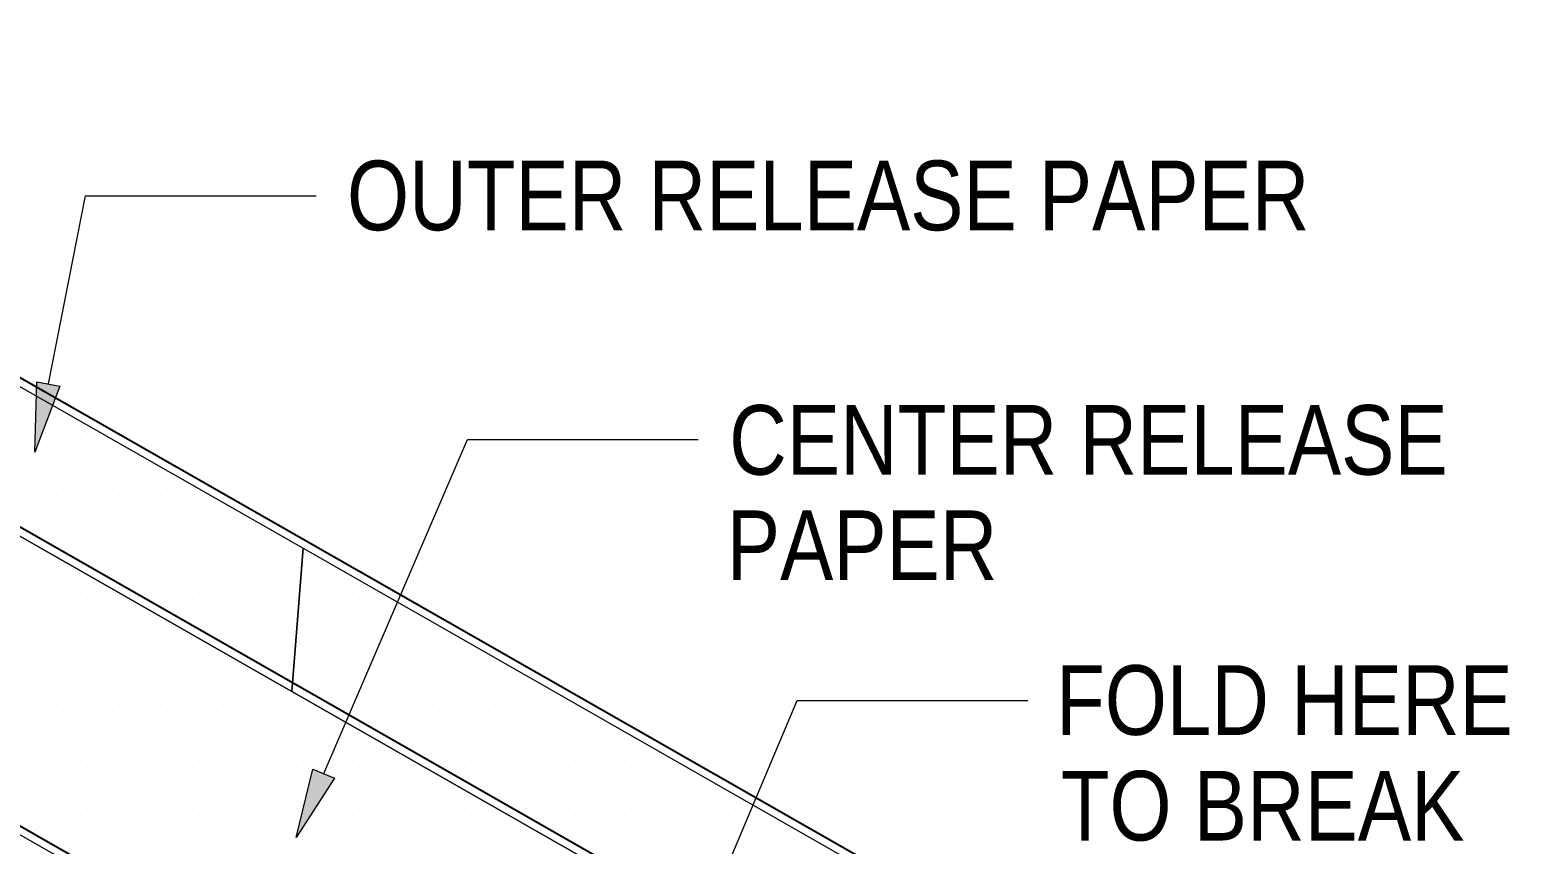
# Model space of a CAD drawing. Header units: inches. Extents: x -17.6 to 82.3, y -15.1 to 23.2.
# Drawn here: x 5.261 to 6.6, y 14.994 to 15.725 of the extents above; entities that cross this region are included whole.
import ezdxf

# ---------------------------------------------------------------- set-up
doc = ezdxf.new("R2010")
doc.units = ezdxf.units.IN
doc.header["$MEASUREMENT"] = 0
for name, color, linetype, lineweight in [('.ATI-HATCH', 7, 'Continuous', 0), ('.ATI-TEXT', 7, 'Continuous', 0), ('G-ANNO-TTLB', 7, 'Continuous', 0), ('TYVEK', 7, 'Continuous', 0)]:
    doc.layers.add(name, color=color, linetype=linetype, lineweight=lineweight)

# ---------------------------------------------------------------- blocks, each defined once
blk = doc.blocks.new('Block_363')
at = {"layer": '.ATI-HATCH'}
for points, knots in [([(4.6064, 15.7735), (4.6064, 15.7735), (4.4897, 15.706), (4.4897, 15.706), (4.4897, 15.706), (5.4958, 15.1314), (5.4958, 15.1314), (5.4958, 15.1314), (5.5058, 15.2599), (5.5058, 15.2599), (5.5058, 15.2599), (4.6064, 15.7735), (4.6064, 15.7735)], [0, 0, 0, 0, 1, 1, 1, 2, 2, 2, 3, 3, 3, 4, 4, 4, 4]), ([(5.4958, 15.1314), (5.4958, 15.1314), (4.4897, 15.706), (4.4897, 15.706), (4.4897, 15.706), (4.3731, 15.6385), (4.3731, 15.6385), (4.3731, 15.6385), (4.2564, 15.571), (4.2564, 15.571), (4.2564, 15.571), (6.1236, 14.5047), (6.1236, 14.5047), (6.1236, 14.5047), (6.3569, 14.6397), (6.3569, 14.6397), (6.3569, 14.6397), (6.0963, 14.7886), (6.0963, 14.7886), (6.0963, 14.7886), (5.4958, 15.1314), (5.4958, 15.1314)], [0, 0, 0, 0, 1, 1, 1, 2, 2, 2, 3, 3, 3, 4, 4, 4, 5, 5, 5, 6, 6, 6, 7, 7, 7, 7]), ([(6.1062, 14.9171), (6.1062, 14.9171), (5.5058, 15.2599), (5.5058, 15.2599), (5.5058, 15.2599), (5.4958, 15.1314), (5.4958, 15.1314), (5.4958, 15.1314), (6.0963, 14.7886), (6.0963, 14.7886), (6.0963, 14.7886), (6.1062, 14.9171), (6.1062, 14.9171)], [0, 0, 0, 0, 1, 1, 1, 2, 2, 2, 3, 3, 3, 4, 4, 4, 4])]:
    blk.add_open_spline(points, degree=3, knots=knots, dxfattribs=at)
at = {"layer": '.ATI-HATCH', "color": 5, "lineweight": 0, "true_color": 0x0000ff}
for points in [[(5.2657, 15.3824), (5.2657, 15.3824), (5.2657, 15.3824), (5.2657, 15.3824)], [(5.2844, 15.3824), (5.2844, 15.3824), (5.2844, 15.3824), (5.2844, 15.3824)], [(5.275, 15.3636), (5.275, 15.3636), (5.275, 15.3636), (5.275, 15.3636)], [(5.2938, 15.3636), (5.2938, 15.3636), (5.2938, 15.3636), (5.2938, 15.3636)], [(5.3126, 15.3636), (5.3126, 15.3636), (5.3126, 15.3636), (5.3126, 15.3636)], [(5.2657, 15.3448), (5.2657, 15.3448), (5.2657, 15.3448), (5.2657, 15.3448)], [(5.2844, 15.3448), (5.2844, 15.3448), (5.2844, 15.3448), (5.2844, 15.3448)], [(5.3032, 15.3448), (5.3032, 15.3448), (5.3032, 15.3448), (5.3032, 15.3448)], [(5.3219, 15.3448), (5.3219, 15.3448), (5.3219, 15.3448), (5.3219, 15.3448)], [(5.3407, 15.3448), (5.3407, 15.3448), (5.3407, 15.3448), (5.3407, 15.3448)], [(5.275, 15.3261), (5.275, 15.3261), (5.275, 15.3261), (5.275, 15.3261)], [(5.2938, 15.3261), (5.2938, 15.3261), (5.2938, 15.3261), (5.2938, 15.3261)], [(5.3126, 15.3261), (5.3126, 15.3261), (5.3126, 15.3261), (5.3126, 15.3261)], [(5.3313, 15.3261), (5.3313, 15.3261), (5.3313, 15.3261), (5.3313, 15.3261)], [(5.3501, 15.3261), (5.3501, 15.3261), (5.3501, 15.3261), (5.3501, 15.3261)], [(5.3688, 15.3261), (5.3688, 15.3261), (5.3688, 15.3261), (5.3688, 15.3261)], [(5.3876, 15.3261), (5.3876, 15.3261), (5.3876, 15.3261), (5.3876, 15.3261)], [(5.2657, 15.3073), (5.2657, 15.3073), (5.2657, 15.3073), (5.2657, 15.3073)], [(5.2844, 15.3073), (5.2844, 15.3073), (5.2844, 15.3073), (5.2844, 15.3073)], [(5.3032, 15.3073), (5.3032, 15.3073), (5.3032, 15.3073), (5.3032, 15.3073)], [(5.3219, 15.3073), (5.3219, 15.3073), (5.3219, 15.3073), (5.3219, 15.3073)], [(5.3407, 15.3073), (5.3407, 15.3073), (5.3407, 15.3073), (5.3407, 15.3073)], [(5.3594, 15.3073), (5.3594, 15.3073), (5.3594, 15.3073), (5.3594, 15.3073)], [(5.3782, 15.3073), (5.3782, 15.3073), (5.3782, 15.3073), (5.3782, 15.3073)], [(5.397, 15.3073), (5.397, 15.3073), (5.397, 15.3073), (5.397, 15.3073)], [(5.4157, 15.3073), (5.4157, 15.3073), (5.4157, 15.3073), (5.4157, 15.3073)], [(5.275, 15.2886), (5.275, 15.2886), (5.275, 15.2886), (5.275, 15.2886)], [(5.2938, 15.2886), (5.2938, 15.2886), (5.2938, 15.2886), (5.2938, 15.2886)], [(5.3126, 15.2886), (5.3126, 15.2886), (5.3126, 15.2886), (5.3126, 15.2886)], [(5.3313, 15.2886), (5.3313, 15.2886), (5.3313, 15.2886), (5.3313, 15.2886)], [(5.3501, 15.2886), (5.3501, 15.2886), (5.3501, 15.2886), (5.3501, 15.2886)], [(5.3688, 15.2886), (5.3688, 15.2886), (5.3688, 15.2886), (5.3688, 15.2886)], [(5.3876, 15.2886), (5.3876, 15.2886), (5.3876, 15.2886), (5.3876, 15.2886)], [(5.4063, 15.2886), (5.4063, 15.2886), (5.4063, 15.2886), (5.4063, 15.2886)], [(5.4251, 15.2886), (5.4251, 15.2886), (5.4251, 15.2886), (5.4251, 15.2886)], [(5.4438, 15.2886), (5.4438, 15.2886), (5.4438, 15.2886), (5.4438, 15.2886)], [(5.2657, 15.2698), (5.2657, 15.2698), (5.2657, 15.2698), (5.2657, 15.2698)], [(5.2844, 15.2698), (5.2844, 15.2698), (5.2844, 15.2698), (5.2844, 15.2698)], [(5.3032, 15.2698), (5.3032, 15.2698), (5.3032, 15.2698), (5.3032, 15.2698)], [(5.3219, 15.2698), (5.3219, 15.2698), (5.3219, 15.2698), (5.3219, 15.2698)], [(5.3407, 15.2698), (5.3407, 15.2698), (5.3407, 15.2698), (5.3407, 15.2698)], [(5.3594, 15.2698), (5.3594, 15.2698), (5.3594, 15.2698), (5.3594, 15.2698)], [(5.3782, 15.2698), (5.3782, 15.2698), (5.3782, 15.2698), (5.3782, 15.2698)], [(5.397, 15.2698), (5.397, 15.2698), (5.397, 15.2698), (5.397, 15.2698)], [(5.4157, 15.2698), (5.4157, 15.2698), (5.4157, 15.2698), (5.4157, 15.2698)], [(5.4345, 15.2698), (5.4345, 15.2698), (5.4345, 15.2698), (5.4345, 15.2698)], [(5.4532, 15.2698), (5.4532, 15.2698), (5.4532, 15.2698), (5.4532, 15.2698)], [(5.472, 15.2698), (5.472, 15.2698), (5.472, 15.2698), (5.472, 15.2698)], [(5.275, 15.2511), (5.275, 15.2511), (5.275, 15.2511), (5.275, 15.2511)], [(5.2938, 15.2511), (5.2938, 15.2511), (5.2938, 15.2511), (5.2938, 15.2511)], [(5.3126, 15.2511), (5.3126, 15.2511), (5.3126, 15.2511), (5.3126, 15.2511)], [(5.3313, 15.2511), (5.3313, 15.2511), (5.3313, 15.2511), (5.3313, 15.2511)], [(5.3501, 15.2511), (5.3501, 15.2511), (5.3501, 15.2511), (5.3501, 15.2511)], [(5.3688, 15.2511), (5.3688, 15.2511), (5.3688, 15.2511), (5.3688, 15.2511)], [(5.3876, 15.2511), (5.3876, 15.2511), (5.3876, 15.2511), (5.3876, 15.2511)], [(5.4063, 15.2511), (5.4063, 15.2511), (5.4063, 15.2511), (5.4063, 15.2511)], [(5.4251, 15.2511), (5.4251, 15.2511), (5.4251, 15.2511), (5.4251, 15.2511)], [(5.4438, 15.2511), (5.4438, 15.2511), (5.4438, 15.2511), (5.4438, 15.2511)], [(5.4626, 15.2511), (5.4626, 15.2511), (5.4626, 15.2511), (5.4626, 15.2511)], [(5.4814, 15.2511), (5.4814, 15.2511), (5.4814, 15.2511), (5.4814, 15.2511)], [(5.5001, 15.2511), (5.5001, 15.2511), (5.5001, 15.2511), (5.5001, 15.2511)], [(5.5189, 15.2511), (5.5189, 15.2511), (5.5189, 15.2511), (5.5189, 15.2511)], [(5.2657, 15.2323), (5.2657, 15.2323), (5.2657, 15.2323), (5.2657, 15.2323)], [(5.2844, 15.2323), (5.2844, 15.2323), (5.2844, 15.2323), (5.2844, 15.2323)], [(5.3032, 15.2323), (5.3032, 15.2323), (5.3032, 15.2323), (5.3032, 15.2323)], [(5.3219, 15.2323), (5.3219, 15.2323), (5.3219, 15.2323), (5.3219, 15.2323)], [(5.3407, 15.2323), (5.3407, 15.2323), (5.3407, 15.2323), (5.3407, 15.2323)], [(5.3594, 15.2323), (5.3594, 15.2323), (5.3594, 15.2323), (5.3594, 15.2323)], [(5.3782, 15.2323), (5.3782, 15.2323), (5.3782, 15.2323), (5.3782, 15.2323)], [(5.397, 15.2323), (5.397, 15.2323), (5.397, 15.2323), (5.397, 15.2323)], [(5.4157, 15.2323), (5.4157, 15.2323), (5.4157, 15.2323), (5.4157, 15.2323)], [(5.4345, 15.2323), (5.4345, 15.2323), (5.4345, 15.2323), (5.4345, 15.2323)], [(5.4532, 15.2323), (5.4532, 15.2323), (5.4532, 15.2323), (5.4532, 15.2323)], [(5.472, 15.2323), (5.472, 15.2323), (5.472, 15.2323), (5.472, 15.2323)], [(5.4907, 15.2323), (5.4907, 15.2323), (5.4907, 15.2323), (5.4907, 15.2323)], [(5.5095, 15.2323), (5.5095, 15.2323), (5.5095, 15.2323), (5.5095, 15.2323)], [(5.5282, 15.2323), (5.5282, 15.2323), (5.5282, 15.2323), (5.5282, 15.2323)], [(5.547, 15.2323), (5.547, 15.2323), (5.547, 15.2323), (5.547, 15.2323)], [(5.275, 15.2136), (5.275, 15.2136), (5.275, 15.2136), (5.275, 15.2136)], [(5.2938, 15.2136), (5.2938, 15.2136), (5.2938, 15.2136), (5.2938, 15.2136)], [(5.3126, 15.2136), (5.3126, 15.2136), (5.3126, 15.2136), (5.3126, 15.2136)], [(5.3313, 15.2136), (5.3313, 15.2136), (5.3313, 15.2136), (5.3313, 15.2136)], [(5.3501, 15.2136), (5.3501, 15.2136), (5.3501, 15.2136), (5.3501, 15.2136)], [(5.3688, 15.2136), (5.3688, 15.2136), (5.3688, 15.2136), (5.3688, 15.2136)], [(5.3876, 15.2136), (5.3876, 15.2136), (5.3876, 15.2136), (5.3876, 15.2136)], [(5.4063, 15.2136), (5.4063, 15.2136), (5.4063, 15.2136), (5.4063, 15.2136)], [(5.4251, 15.2136), (5.4251, 15.2136), (5.4251, 15.2136), (5.4251, 15.2136)], [(5.4438, 15.2136), (5.4438, 15.2136), (5.4438, 15.2136), (5.4438, 15.2136)], [(5.4626, 15.2136), (5.4626, 15.2136), (5.4626, 15.2136), (5.4626, 15.2136)], [(5.4814, 15.2136), (5.4814, 15.2136), (5.4814, 15.2136), (5.4814, 15.2136)], [(5.5001, 15.2136), (5.5001, 15.2136), (5.5001, 15.2136), (5.5001, 15.2136)], [(5.5189, 15.2136), (5.5189, 15.2136), (5.5189, 15.2136), (5.5189, 15.2136)], [(5.5376, 15.2136), (5.5376, 15.2136), (5.5376, 15.2136), (5.5376, 15.2136)], [(5.5564, 15.2136), (5.5564, 15.2136), (5.5564, 15.2136), (5.5564, 15.2136)], [(5.5751, 15.2136), (5.5751, 15.2136), (5.5751, 15.2136), (5.5751, 15.2136)], [(5.2657, 15.1948), (5.2657, 15.1948), (5.2657, 15.1948), (5.2657, 15.1948)], [(5.2844, 15.1948), (5.2844, 15.1948), (5.2844, 15.1948), (5.2844, 15.1948)], [(5.3032, 15.1948), (5.3032, 15.1948), (5.3032, 15.1948), (5.3032, 15.1948)], [(5.3219, 15.1948), (5.3219, 15.1948), (5.3219, 15.1948), (5.3219, 15.1948)], [(5.3407, 15.1948), (5.3407, 15.1948), (5.3407, 15.1948), (5.3407, 15.1948)], [(5.3594, 15.1948), (5.3594, 15.1948), (5.3594, 15.1948), (5.3594, 15.1948)], [(5.3782, 15.1948), (5.3782, 15.1948), (5.3782, 15.1948), (5.3782, 15.1948)], [(5.397, 15.1948), (5.397, 15.1948), (5.397, 15.1948), (5.397, 15.1948)], [(5.4157, 15.1948), (5.4157, 15.1948), (5.4157, 15.1948), (5.4157, 15.1948)], [(5.4345, 15.1948), (5.4345, 15.1948), (5.4345, 15.1948), (5.4345, 15.1948)], [(5.4532, 15.1948), (5.4532, 15.1948), (5.4532, 15.1948), (5.4532, 15.1948)], [(5.472, 15.1948), (5.472, 15.1948), (5.472, 15.1948), (5.472, 15.1948)], [(5.4907, 15.1948), (5.4907, 15.1948), (5.4907, 15.1948), (5.4907, 15.1948)], [(5.5095, 15.1948), (5.5095, 15.1948), (5.5095, 15.1948), (5.5095, 15.1948)], [(5.5282, 15.1948), (5.5282, 15.1948), (5.5282, 15.1948), (5.5282, 15.1948)], [(5.547, 15.1948), (5.547, 15.1948), (5.547, 15.1948), (5.547, 15.1948)], [(5.5658, 15.1948), (5.5658, 15.1948), (5.5658, 15.1948), (5.5658, 15.1948)], [(5.5845, 15.1948), (5.5845, 15.1948), (5.5845, 15.1948), (5.5845, 15.1948)], [(5.6033, 15.1948), (5.6033, 15.1948), (5.6033, 15.1948), (5.6033, 15.1948)], [(5.275, 15.176), (5.275, 15.176), (5.275, 15.176), (5.275, 15.176)], [(5.2938, 15.176), (5.2938, 15.176), (5.2938, 15.176), (5.2938, 15.176)], [(5.3126, 15.176), (5.3126, 15.176), (5.3126, 15.176), (5.3126, 15.176)], [(5.3313, 15.176), (5.3313, 15.176), (5.3313, 15.176), (5.3313, 15.176)], [(5.3501, 15.176), (5.3501, 15.176), (5.3501, 15.176), (5.3501, 15.176)], [(5.3688, 15.176), (5.3688, 15.176), (5.3688, 15.176), (5.3688, 15.176)], [(5.3876, 15.176), (5.3876, 15.176), (5.3876, 15.176), (5.3876, 15.176)], [(5.4063, 15.176), (5.4063, 15.176), (5.4063, 15.176), (5.4063, 15.176)], [(5.4251, 15.176), (5.4251, 15.176), (5.4251, 15.176), (5.4251, 15.176)], [(5.4438, 15.176), (5.4438, 15.176), (5.4438, 15.176), (5.4438, 15.176)], [(5.4626, 15.176), (5.4626, 15.176), (5.4626, 15.176), (5.4626, 15.176)], [(5.4814, 15.176), (5.4814, 15.176), (5.4814, 15.176), (5.4814, 15.176)], [(5.5001, 15.176), (5.5001, 15.176), (5.5001, 15.176), (5.5001, 15.176)], [(5.5189, 15.176), (5.5189, 15.176), (5.5189, 15.176), (5.5189, 15.176)], [(5.5376, 15.176), (5.5376, 15.176), (5.5376, 15.176), (5.5376, 15.176)], [(5.5564, 15.176), (5.5564, 15.176), (5.5564, 15.176), (5.5564, 15.176)], [(5.5751, 15.176), (5.5751, 15.176), (5.5751, 15.176), (5.5751, 15.176)], [(5.5939, 15.176), (5.5939, 15.176), (5.5939, 15.176), (5.5939, 15.176)], [(5.6126, 15.176), (5.6126, 15.176), (5.6126, 15.176), (5.6126, 15.176)], [(5.6314, 15.176), (5.6314, 15.176), (5.6314, 15.176), (5.6314, 15.176)], [(5.6502, 15.176), (5.6502, 15.176), (5.6502, 15.176), (5.6502, 15.176)], [(5.2657, 15.1573), (5.2657, 15.1573), (5.2657, 15.1573), (5.2657, 15.1573)], [(5.2844, 15.1573), (5.2844, 15.1573), (5.2844, 15.1573), (5.2844, 15.1573)], [(5.3032, 15.1573), (5.3032, 15.1573), (5.3032, 15.1573), (5.3032, 15.1573)], [(5.3219, 15.1573), (5.3219, 15.1573), (5.3219, 15.1573), (5.3219, 15.1573)], [(5.3407, 15.1573), (5.3407, 15.1573), (5.3407, 15.1573), (5.3407, 15.1573)], [(5.3594, 15.1573), (5.3594, 15.1573), (5.3594, 15.1573), (5.3594, 15.1573)], [(5.3782, 15.1573), (5.3782, 15.1573), (5.3782, 15.1573), (5.3782, 15.1573)], [(5.397, 15.1573), (5.397, 15.1573), (5.397, 15.1573), (5.397, 15.1573)], [(5.4157, 15.1573), (5.4157, 15.1573), (5.4157, 15.1573), (5.4157, 15.1573)], [(5.4345, 15.1573), (5.4345, 15.1573), (5.4345, 15.1573), (5.4345, 15.1573)], [(5.4532, 15.1573), (5.4532, 15.1573), (5.4532, 15.1573), (5.4532, 15.1573)], [(5.472, 15.1573), (5.472, 15.1573), (5.472, 15.1573), (5.472, 15.1573)], [(5.4907, 15.1573), (5.4907, 15.1573), (5.4907, 15.1573), (5.4907, 15.1573)], [(5.5095, 15.1573), (5.5095, 15.1573), (5.5095, 15.1573), (5.5095, 15.1573)], [(5.5282, 15.1573), (5.5282, 15.1573), (5.5282, 15.1573), (5.5282, 15.1573)], [(5.547, 15.1573), (5.547, 15.1573), (5.547, 15.1573), (5.547, 15.1573)], [(5.5658, 15.1573), (5.5658, 15.1573), (5.5658, 15.1573), (5.5658, 15.1573)], [(5.5845, 15.1573), (5.5845, 15.1573), (5.5845, 15.1573), (5.5845, 15.1573)], [(5.6033, 15.1573), (5.6033, 15.1573), (5.6033, 15.1573), (5.6033, 15.1573)], [(5.622, 15.1573), (5.622, 15.1573), (5.622, 15.1573), (5.622, 15.1573)], [(5.6408, 15.1573), (5.6408, 15.1573), (5.6408, 15.1573), (5.6408, 15.1573)], [(5.6595, 15.1573), (5.6595, 15.1573), (5.6595, 15.1573), (5.6595, 15.1573)], [(5.6783, 15.1573), (5.6783, 15.1573), (5.6783, 15.1573), (5.6783, 15.1573)], [(5.275, 15.1385), (5.275, 15.1385), (5.275, 15.1385), (5.275, 15.1385)], [(5.2938, 15.1385), (5.2938, 15.1385), (5.2938, 15.1385), (5.2938, 15.1385)], [(5.3126, 15.1385), (5.3126, 15.1385), (5.3126, 15.1385), (5.3126, 15.1385)], [(5.3313, 15.1385), (5.3313, 15.1385), (5.3313, 15.1385), (5.3313, 15.1385)], [(5.3501, 15.1385), (5.3501, 15.1385), (5.3501, 15.1385), (5.3501, 15.1385)], [(5.3688, 15.1385), (5.3688, 15.1385), (5.3688, 15.1385), (5.3688, 15.1385)], [(5.3876, 15.1385), (5.3876, 15.1385), (5.3876, 15.1385), (5.3876, 15.1385)], [(5.4063, 15.1385), (5.4063, 15.1385), (5.4063, 15.1385), (5.4063, 15.1385)], [(5.4251, 15.1385), (5.4251, 15.1385), (5.4251, 15.1385), (5.4251, 15.1385)], [(5.4438, 15.1385), (5.4438, 15.1385), (5.4438, 15.1385), (5.4438, 15.1385)], [(5.4626, 15.1385), (5.4626, 15.1385), (5.4626, 15.1385), (5.4626, 15.1385)], [(5.4814, 15.1385), (5.4814, 15.1385), (5.4814, 15.1385), (5.4814, 15.1385)], [(5.5001, 15.1385), (5.5001, 15.1385), (5.5001, 15.1385), (5.5001, 15.1385)], [(5.5189, 15.1385), (5.5189, 15.1385), (5.5189, 15.1385), (5.5189, 15.1385)], [(5.5376, 15.1385), (5.5376, 15.1385), (5.5376, 15.1385), (5.5376, 15.1385)], [(5.5564, 15.1385), (5.5564, 15.1385), (5.5564, 15.1385), (5.5564, 15.1385)], [(5.5751, 15.1385), (5.5751, 15.1385), (5.5751, 15.1385), (5.5751, 15.1385)], [(5.5939, 15.1385), (5.5939, 15.1385), (5.5939, 15.1385), (5.5939, 15.1385)], [(5.6126, 15.1385), (5.6126, 15.1385), (5.6126, 15.1385), (5.6126, 15.1385)], [(5.6314, 15.1385), (5.6314, 15.1385), (5.6314, 15.1385), (5.6314, 15.1385)], [(5.6502, 15.1385), (5.6502, 15.1385), (5.6502, 15.1385), (5.6502, 15.1385)], [(5.6689, 15.1385), (5.6689, 15.1385), (5.6689, 15.1385), (5.6689, 15.1385)], [(5.6877, 15.1385), (5.6877, 15.1385), (5.6877, 15.1385), (5.6877, 15.1385)], [(5.7064, 15.1385), (5.7064, 15.1385), (5.7064, 15.1385), (5.7064, 15.1385)], [(5.2657, 15.1198), (5.2657, 15.1198), (5.2657, 15.1198), (5.2657, 15.1198)], [(5.2844, 15.1198), (5.2844, 15.1198), (5.2844, 15.1198), (5.2844, 15.1198)], [(5.3032, 15.1198), (5.3032, 15.1198), (5.3032, 15.1198), (5.3032, 15.1198)], [(5.3219, 15.1198), (5.3219, 15.1198), (5.3219, 15.1198), (5.3219, 15.1198)], [(5.3407, 15.1198), (5.3407, 15.1198), (5.3407, 15.1198), (5.3407, 15.1198)], [(5.3594, 15.1198), (5.3594, 15.1198), (5.3594, 15.1198), (5.3594, 15.1198)], [(5.3782, 15.1198), (5.3782, 15.1198), (5.3782, 15.1198), (5.3782, 15.1198)], [(5.397, 15.1198), (5.397, 15.1198), (5.397, 15.1198), (5.397, 15.1198)], [(5.4157, 15.1198), (5.4157, 15.1198), (5.4157, 15.1198), (5.4157, 15.1198)], [(5.4345, 15.1198), (5.4345, 15.1198), (5.4345, 15.1198), (5.4345, 15.1198)], [(5.4532, 15.1198), (5.4532, 15.1198), (5.4532, 15.1198), (5.4532, 15.1198)], [(5.472, 15.1198), (5.472, 15.1198), (5.472, 15.1198), (5.472, 15.1198)], [(5.4907, 15.1198), (5.4907, 15.1198), (5.4907, 15.1198), (5.4907, 15.1198)], [(5.5095, 15.1198), (5.5095, 15.1198), (5.5095, 15.1198), (5.5095, 15.1198)], [(5.5282, 15.1198), (5.5282, 15.1198), (5.5282, 15.1198), (5.5282, 15.1198)], [(5.547, 15.1198), (5.547, 15.1198), (5.547, 15.1198), (5.547, 15.1198)], [(5.5658, 15.1198), (5.5658, 15.1198), (5.5658, 15.1198), (5.5658, 15.1198)], [(5.5845, 15.1198), (5.5845, 15.1198), (5.5845, 15.1198), (5.5845, 15.1198)], [(5.6033, 15.1198), (5.6033, 15.1198), (5.6033, 15.1198), (5.6033, 15.1198)], [(5.622, 15.1198), (5.622, 15.1198), (5.622, 15.1198), (5.622, 15.1198)], [(5.6408, 15.1198), (5.6408, 15.1198), (5.6408, 15.1198), (5.6408, 15.1198)], [(5.6595, 15.1198), (5.6595, 15.1198), (5.6595, 15.1198), (5.6595, 15.1198)], [(5.6783, 15.1198), (5.6783, 15.1198), (5.6783, 15.1198), (5.6783, 15.1198)], [(5.697, 15.1198), (5.697, 15.1198), (5.697, 15.1198), (5.697, 15.1198)], [(5.7158, 15.1198), (5.7158, 15.1198), (5.7158, 15.1198), (5.7158, 15.1198)], [(5.7346, 15.1198), (5.7346, 15.1198), (5.7346, 15.1198), (5.7346, 15.1198)], [(5.275, 15.101), (5.275, 15.101), (5.275, 15.101), (5.275, 15.101)], [(5.2938, 15.101), (5.2938, 15.101), (5.2938, 15.101), (5.2938, 15.101)], [(5.3126, 15.101), (5.3126, 15.101), (5.3126, 15.101), (5.3126, 15.101)], [(5.3313, 15.101), (5.3313, 15.101), (5.3313, 15.101), (5.3313, 15.101)], [(5.3501, 15.101), (5.3501, 15.101), (5.3501, 15.101), (5.3501, 15.101)], [(5.3688, 15.101), (5.3688, 15.101), (5.3688, 15.101), (5.3688, 15.101)], [(5.3876, 15.101), (5.3876, 15.101), (5.3876, 15.101), (5.3876, 15.101)], [(5.4063, 15.101), (5.4063, 15.101), (5.4063, 15.101), (5.4063, 15.101)], [(5.4251, 15.101), (5.4251, 15.101), (5.4251, 15.101), (5.4251, 15.101)], [(5.4438, 15.101), (5.4438, 15.101), (5.4438, 15.101), (5.4438, 15.101)], [(5.4626, 15.101), (5.4626, 15.101), (5.4626, 15.101), (5.4626, 15.101)], [(5.4814, 15.101), (5.4814, 15.101), (5.4814, 15.101), (5.4814, 15.101)], [(5.5001, 15.101), (5.5001, 15.101), (5.5001, 15.101), (5.5001, 15.101)], [(5.5189, 15.101), (5.5189, 15.101), (5.5189, 15.101), (5.5189, 15.101)], [(5.5376, 15.101), (5.5376, 15.101), (5.5376, 15.101), (5.5376, 15.101)], [(5.5564, 15.101), (5.5564, 15.101), (5.5564, 15.101), (5.5564, 15.101)], [(5.5751, 15.101), (5.5751, 15.101), (5.5751, 15.101), (5.5751, 15.101)], [(5.5939, 15.101), (5.5939, 15.101), (5.5939, 15.101), (5.5939, 15.101)], [(5.6126, 15.101), (5.6126, 15.101), (5.6126, 15.101), (5.6126, 15.101)], [(5.6314, 15.101), (5.6314, 15.101), (5.6314, 15.101), (5.6314, 15.101)], [(5.6502, 15.101), (5.6502, 15.101), (5.6502, 15.101), (5.6502, 15.101)], [(5.6689, 15.101), (5.6689, 15.101), (5.6689, 15.101), (5.6689, 15.101)], [(5.6877, 15.101), (5.6877, 15.101), (5.6877, 15.101), (5.6877, 15.101)], [(5.7064, 15.101), (5.7064, 15.101), (5.7064, 15.101), (5.7064, 15.101)], [(5.7252, 15.101), (5.7252, 15.101), (5.7252, 15.101), (5.7252, 15.101)], [(5.7439, 15.101), (5.7439, 15.101), (5.7439, 15.101), (5.7439, 15.101)], [(5.7627, 15.101), (5.7627, 15.101), (5.7627, 15.101), (5.7627, 15.101)], [(5.7814, 15.101), (5.7814, 15.101), (5.7814, 15.101), (5.7814, 15.101)], [(5.2657, 15.0823), (5.2657, 15.0823), (5.2657, 15.0823), (5.2657, 15.0823)], [(5.2844, 15.0823), (5.2844, 15.0823), (5.2844, 15.0823), (5.2844, 15.0823)], [(5.3032, 15.0823), (5.3032, 15.0823), (5.3032, 15.0823), (5.3032, 15.0823)], [(5.3219, 15.0823), (5.3219, 15.0823), (5.3219, 15.0823), (5.3219, 15.0823)], [(5.3407, 15.0823), (5.3407, 15.0823), (5.3407, 15.0823), (5.3407, 15.0823)], [(5.3594, 15.0823), (5.3594, 15.0823), (5.3594, 15.0823), (5.3594, 15.0823)], [(5.3782, 15.0823), (5.3782, 15.0823), (5.3782, 15.0823), (5.3782, 15.0823)], [(5.397, 15.0823), (5.397, 15.0823), (5.397, 15.0823), (5.397, 15.0823)], [(5.4157, 15.0823), (5.4157, 15.0823), (5.4157, 15.0823), (5.4157, 15.0823)], [(5.4345, 15.0823), (5.4345, 15.0823), (5.4345, 15.0823), (5.4345, 15.0823)], [(5.4532, 15.0823), (5.4532, 15.0823), (5.4532, 15.0823), (5.4532, 15.0823)], [(5.472, 15.0823), (5.472, 15.0823), (5.472, 15.0823), (5.472, 15.0823)], [(5.4907, 15.0823), (5.4907, 15.0823), (5.4907, 15.0823), (5.4907, 15.0823)], [(5.5095, 15.0823), (5.5095, 15.0823), (5.5095, 15.0823), (5.5095, 15.0823)], [(5.5282, 15.0823), (5.5282, 15.0823), (5.5282, 15.0823), (5.5282, 15.0823)], [(5.547, 15.0823), (5.547, 15.0823), (5.547, 15.0823), (5.547, 15.0823)], [(5.5658, 15.0823), (5.5658, 15.0823), (5.5658, 15.0823), (5.5658, 15.0823)], [(5.5845, 15.0823), (5.5845, 15.0823), (5.5845, 15.0823), (5.5845, 15.0823)], [(5.6033, 15.0823), (5.6033, 15.0823), (5.6033, 15.0823), (5.6033, 15.0823)], [(5.622, 15.0823), (5.622, 15.0823), (5.622, 15.0823), (5.622, 15.0823)], [(5.6408, 15.0823), (5.6408, 15.0823), (5.6408, 15.0823), (5.6408, 15.0823)], [(5.6595, 15.0823), (5.6595, 15.0823), (5.6595, 15.0823), (5.6595, 15.0823)], [(5.6783, 15.0823), (5.6783, 15.0823), (5.6783, 15.0823), (5.6783, 15.0823)], [(5.697, 15.0823), (5.697, 15.0823), (5.697, 15.0823), (5.697, 15.0823)], [(5.7158, 15.0823), (5.7158, 15.0823), (5.7158, 15.0823), (5.7158, 15.0823)], [(5.7346, 15.0823), (5.7346, 15.0823), (5.7346, 15.0823), (5.7346, 15.0823)], [(5.7533, 15.0823), (5.7533, 15.0823), (5.7533, 15.0823), (5.7533, 15.0823)], [(5.7721, 15.0823), (5.7721, 15.0823), (5.7721, 15.0823), (5.7721, 15.0823)], [(5.7908, 15.0823), (5.7908, 15.0823), (5.7908, 15.0823), (5.7908, 15.0823)], [(5.8096, 15.0823), (5.8096, 15.0823), (5.8096, 15.0823), (5.8096, 15.0823)], [(5.275, 15.0635), (5.275, 15.0635), (5.275, 15.0635), (5.275, 15.0635)], [(5.2938, 15.0635), (5.2938, 15.0635), (5.2938, 15.0635), (5.2938, 15.0635)], [(5.3126, 15.0635), (5.3126, 15.0635), (5.3126, 15.0635), (5.3126, 15.0635)], [(5.3313, 15.0635), (5.3313, 15.0635), (5.3313, 15.0635), (5.3313, 15.0635)], [(5.3501, 15.0635), (5.3501, 15.0635), (5.3501, 15.0635), (5.3501, 15.0635)], [(5.3688, 15.0635), (5.3688, 15.0635), (5.3688, 15.0635), (5.3688, 15.0635)], [(5.3876, 15.0635), (5.3876, 15.0635), (5.3876, 15.0635), (5.3876, 15.0635)], [(5.4063, 15.0635), (5.4063, 15.0635), (5.4063, 15.0635), (5.4063, 15.0635)], [(5.4251, 15.0635), (5.4251, 15.0635), (5.4251, 15.0635), (5.4251, 15.0635)], [(5.4438, 15.0635), (5.4438, 15.0635), (5.4438, 15.0635), (5.4438, 15.0635)], [(5.4626, 15.0635), (5.4626, 15.0635), (5.4626, 15.0635), (5.4626, 15.0635)], [(5.4814, 15.0635), (5.4814, 15.0635), (5.4814, 15.0635), (5.4814, 15.0635)], [(5.5001, 15.0635), (5.5001, 15.0635), (5.5001, 15.0635), (5.5001, 15.0635)], [(5.5189, 15.0635), (5.5189, 15.0635), (5.5189, 15.0635), (5.5189, 15.0635)], [(5.5376, 15.0635), (5.5376, 15.0635), (5.5376, 15.0635), (5.5376, 15.0635)], [(5.5564, 15.0635), (5.5564, 15.0635), (5.5564, 15.0635), (5.5564, 15.0635)], [(5.5751, 15.0635), (5.5751, 15.0635), (5.5751, 15.0635), (5.5751, 15.0635)], [(5.5939, 15.0635), (5.5939, 15.0635), (5.5939, 15.0635), (5.5939, 15.0635)], [(5.6126, 15.0635), (5.6126, 15.0635), (5.6126, 15.0635), (5.6126, 15.0635)], [(5.6314, 15.0635), (5.6314, 15.0635), (5.6314, 15.0635), (5.6314, 15.0635)], [(5.6502, 15.0635), (5.6502, 15.0635), (5.6502, 15.0635), (5.6502, 15.0635)], [(5.6689, 15.0635), (5.6689, 15.0635), (5.6689, 15.0635), (5.6689, 15.0635)], [(5.6877, 15.0635), (5.6877, 15.0635), (5.6877, 15.0635), (5.6877, 15.0635)], [(5.7064, 15.0635), (5.7064, 15.0635), (5.7064, 15.0635), (5.7064, 15.0635)], [(5.7252, 15.0635), (5.7252, 15.0635), (5.7252, 15.0635), (5.7252, 15.0635)], [(5.7439, 15.0635), (5.7439, 15.0635), (5.7439, 15.0635), (5.7439, 15.0635)], [(5.7627, 15.0635), (5.7627, 15.0635), (5.7627, 15.0635), (5.7627, 15.0635)], [(5.7814, 15.0635), (5.7814, 15.0635), (5.7814, 15.0635), (5.7814, 15.0635)], [(5.8002, 15.0635), (5.8002, 15.0635), (5.8002, 15.0635), (5.8002, 15.0635)], [(5.819, 15.0635), (5.819, 15.0635), (5.819, 15.0635), (5.819, 15.0635)], [(5.8377, 15.0635), (5.8377, 15.0635), (5.8377, 15.0635), (5.8377, 15.0635)], [(5.2657, 15.0447), (5.2657, 15.0447), (5.2657, 15.0447), (5.2657, 15.0447)], [(5.2844, 15.0447), (5.2844, 15.0447), (5.2844, 15.0447), (5.2844, 15.0447)], [(5.3032, 15.0447), (5.3032, 15.0447), (5.3032, 15.0447), (5.3032, 15.0447)], [(5.3219, 15.0447), (5.3219, 15.0447), (5.3219, 15.0447), (5.3219, 15.0447)], [(5.3407, 15.0447), (5.3407, 15.0447), (5.3407, 15.0447), (5.3407, 15.0447)], [(5.3594, 15.0447), (5.3594, 15.0447), (5.3594, 15.0447), (5.3594, 15.0447)], [(5.3782, 15.0447), (5.3782, 15.0447), (5.3782, 15.0447), (5.3782, 15.0447)], [(5.397, 15.0447), (5.397, 15.0447), (5.397, 15.0447), (5.397, 15.0447)], [(5.4157, 15.0447), (5.4157, 15.0447), (5.4157, 15.0447), (5.4157, 15.0447)], [(5.4345, 15.0447), (5.4345, 15.0447), (5.4345, 15.0447), (5.4345, 15.0447)], [(5.4532, 15.0447), (5.4532, 15.0447), (5.4532, 15.0447), (5.4532, 15.0447)], [(5.472, 15.0447), (5.472, 15.0447), (5.472, 15.0447), (5.472, 15.0447)], [(5.4907, 15.0447), (5.4907, 15.0447), (5.4907, 15.0447), (5.4907, 15.0447)], [(5.5095, 15.0447), (5.5095, 15.0447), (5.5095, 15.0447), (5.5095, 15.0447)], [(5.5282, 15.0447), (5.5282, 15.0447), (5.5282, 15.0447), (5.5282, 15.0447)], [(5.547, 15.0447), (5.547, 15.0447), (5.547, 15.0447), (5.547, 15.0447)], [(5.5658, 15.0447), (5.5658, 15.0447), (5.5658, 15.0447), (5.5658, 15.0447)], [(5.5845, 15.0447), (5.5845, 15.0447), (5.5845, 15.0447), (5.5845, 15.0447)], [(5.6033, 15.0447), (5.6033, 15.0447), (5.6033, 15.0447), (5.6033, 15.0447)], [(5.622, 15.0447), (5.622, 15.0447), (5.622, 15.0447), (5.622, 15.0447)], [(5.6408, 15.0447), (5.6408, 15.0447), (5.6408, 15.0447), (5.6408, 15.0447)], [(5.6595, 15.0447), (5.6595, 15.0447), (5.6595, 15.0447), (5.6595, 15.0447)], [(5.6783, 15.0447), (5.6783, 15.0447), (5.6783, 15.0447), (5.6783, 15.0447)], [(5.697, 15.0447), (5.697, 15.0447), (5.697, 15.0447), (5.697, 15.0447)], [(5.7158, 15.0447), (5.7158, 15.0447), (5.7158, 15.0447), (5.7158, 15.0447)], [(5.7346, 15.0447), (5.7346, 15.0447), (5.7346, 15.0447), (5.7346, 15.0447)], [(5.7533, 15.0447), (5.7533, 15.0447), (5.7533, 15.0447), (5.7533, 15.0447)], [(5.7721, 15.0447), (5.7721, 15.0447), (5.7721, 15.0447), (5.7721, 15.0447)], [(5.7908, 15.0447), (5.7908, 15.0447), (5.7908, 15.0447), (5.7908, 15.0447)], [(5.8096, 15.0447), (5.8096, 15.0447), (5.8096, 15.0447), (5.8096, 15.0447)], [(5.8283, 15.0447), (5.8283, 15.0447), (5.8283, 15.0447), (5.8283, 15.0447)], [(5.8471, 15.0447), (5.8471, 15.0447), (5.8471, 15.0447), (5.8471, 15.0447)], [(5.8658, 15.0447), (5.8658, 15.0447), (5.8658, 15.0447), (5.8658, 15.0447)], [(5.275, 15.026), (5.275, 15.026), (5.275, 15.026), (5.275, 15.026)], [(5.2938, 15.026), (5.2938, 15.026), (5.2938, 15.026), (5.2938, 15.026)], [(5.3126, 15.026), (5.3126, 15.026), (5.3126, 15.026), (5.3126, 15.026)], [(5.3313, 15.026), (5.3313, 15.026), (5.3313, 15.026), (5.3313, 15.026)], [(5.3501, 15.026), (5.3501, 15.026), (5.3501, 15.026), (5.3501, 15.026)], [(5.3688, 15.026), (5.3688, 15.026), (5.3688, 15.026), (5.3688, 15.026)], [(5.3876, 15.026), (5.3876, 15.026), (5.3876, 15.026), (5.3876, 15.026)], [(5.4063, 15.026), (5.4063, 15.026), (5.4063, 15.026), (5.4063, 15.026)], [(5.4251, 15.026), (5.4251, 15.026), (5.4251, 15.026), (5.4251, 15.026)], [(5.4438, 15.026), (5.4438, 15.026), (5.4438, 15.026), (5.4438, 15.026)], [(5.4626, 15.026), (5.4626, 15.026), (5.4626, 15.026), (5.4626, 15.026)], [(5.4814, 15.026), (5.4814, 15.026), (5.4814, 15.026), (5.4814, 15.026)], [(5.5001, 15.026), (5.5001, 15.026), (5.5001, 15.026), (5.5001, 15.026)], [(5.5189, 15.026), (5.5189, 15.026), (5.5189, 15.026), (5.5189, 15.026)], [(5.5376, 15.026), (5.5376, 15.026), (5.5376, 15.026), (5.5376, 15.026)], [(5.5564, 15.026), (5.5564, 15.026), (5.5564, 15.026), (5.5564, 15.026)], [(5.5751, 15.026), (5.5751, 15.026), (5.5751, 15.026), (5.5751, 15.026)], [(5.5939, 15.026), (5.5939, 15.026), (5.5939, 15.026), (5.5939, 15.026)], [(5.6126, 15.026), (5.6126, 15.026), (5.6126, 15.026), (5.6126, 15.026)], [(5.6314, 15.026), (5.6314, 15.026), (5.6314, 15.026), (5.6314, 15.026)], [(5.6502, 15.026), (5.6502, 15.026), (5.6502, 15.026), (5.6502, 15.026)], [(5.6689, 15.026), (5.6689, 15.026), (5.6689, 15.026), (5.6689, 15.026)], [(5.6877, 15.026), (5.6877, 15.026), (5.6877, 15.026), (5.6877, 15.026)], [(5.7064, 15.026), (5.7064, 15.026), (5.7064, 15.026), (5.7064, 15.026)], [(5.7252, 15.026), (5.7252, 15.026), (5.7252, 15.026), (5.7252, 15.026)], [(5.7439, 15.026), (5.7439, 15.026), (5.7439, 15.026), (5.7439, 15.026)], [(5.7627, 15.026), (5.7627, 15.026), (5.7627, 15.026), (5.7627, 15.026)], [(5.7814, 15.026), (5.7814, 15.026), (5.7814, 15.026), (5.7814, 15.026)], [(5.8002, 15.026), (5.8002, 15.026), (5.8002, 15.026), (5.8002, 15.026)], [(5.819, 15.026), (5.819, 15.026), (5.819, 15.026), (5.819, 15.026)], [(5.8377, 15.026), (5.8377, 15.026), (5.8377, 15.026), (5.8377, 15.026)], [(5.8565, 15.026), (5.8565, 15.026), (5.8565, 15.026), (5.8565, 15.026)], [(5.8752, 15.026), (5.8752, 15.026), (5.8752, 15.026), (5.8752, 15.026)], [(5.894, 15.026), (5.894, 15.026), (5.894, 15.026), (5.894, 15.026)], [(5.9127, 15.026), (5.9127, 15.026), (5.9127, 15.026), (5.9127, 15.026)], [(5.2657, 15.0072), (5.2657, 15.0072), (5.2657, 15.0072), (5.2657, 15.0072)], [(5.2844, 15.0072), (5.2844, 15.0072), (5.2844, 15.0072), (5.2844, 15.0072)], [(5.3032, 15.0072), (5.3032, 15.0072), (5.3032, 15.0072), (5.3032, 15.0072)], [(5.3219, 15.0072), (5.3219, 15.0072), (5.3219, 15.0072), (5.3219, 15.0072)], [(5.3407, 15.0072), (5.3407, 15.0072), (5.3407, 15.0072), (5.3407, 15.0072)], [(5.3594, 15.0072), (5.3594, 15.0072), (5.3594, 15.0072), (5.3594, 15.0072)], [(5.3782, 15.0072), (5.3782, 15.0072), (5.3782, 15.0072), (5.3782, 15.0072)], [(5.397, 15.0072), (5.397, 15.0072), (5.397, 15.0072), (5.397, 15.0072)], [(5.4157, 15.0072), (5.4157, 15.0072), (5.4157, 15.0072), (5.4157, 15.0072)], [(5.4345, 15.0072), (5.4345, 15.0072), (5.4345, 15.0072), (5.4345, 15.0072)], [(5.4532, 15.0072), (5.4532, 15.0072), (5.4532, 15.0072), (5.4532, 15.0072)], [(5.472, 15.0072), (5.472, 15.0072), (5.472, 15.0072), (5.472, 15.0072)], [(5.4907, 15.0072), (5.4907, 15.0072), (5.4907, 15.0072), (5.4907, 15.0072)], [(5.5095, 15.0072), (5.5095, 15.0072), (5.5095, 15.0072), (5.5095, 15.0072)], [(5.5282, 15.0072), (5.5282, 15.0072), (5.5282, 15.0072), (5.5282, 15.0072)], [(5.547, 15.0072), (5.547, 15.0072), (5.547, 15.0072), (5.547, 15.0072)], [(5.5658, 15.0072), (5.5658, 15.0072), (5.5658, 15.0072), (5.5658, 15.0072)], [(5.5845, 15.0072), (5.5845, 15.0072), (5.5845, 15.0072), (5.5845, 15.0072)], [(5.6033, 15.0072), (5.6033, 15.0072), (5.6033, 15.0072), (5.6033, 15.0072)], [(5.622, 15.0072), (5.622, 15.0072), (5.622, 15.0072), (5.622, 15.0072)], [(5.6408, 15.0072), (5.6408, 15.0072), (5.6408, 15.0072), (5.6408, 15.0072)], [(5.6595, 15.0072), (5.6595, 15.0072), (5.6595, 15.0072), (5.6595, 15.0072)], [(5.6783, 15.0072), (5.6783, 15.0072), (5.6783, 15.0072), (5.6783, 15.0072)], [(5.697, 15.0072), (5.697, 15.0072), (5.697, 15.0072), (5.697, 15.0072)], [(5.7158, 15.0072), (5.7158, 15.0072), (5.7158, 15.0072), (5.7158, 15.0072)], [(5.7346, 15.0072), (5.7346, 15.0072), (5.7346, 15.0072), (5.7346, 15.0072)], [(5.7533, 15.0072), (5.7533, 15.0072), (5.7533, 15.0072), (5.7533, 15.0072)], [(5.7721, 15.0072), (5.7721, 15.0072), (5.7721, 15.0072), (5.7721, 15.0072)], [(5.7908, 15.0072), (5.7908, 15.0072), (5.7908, 15.0072), (5.7908, 15.0072)], [(5.8096, 15.0072), (5.8096, 15.0072), (5.8096, 15.0072), (5.8096, 15.0072)], [(5.8283, 15.0072), (5.8283, 15.0072), (5.8283, 15.0072), (5.8283, 15.0072)], [(5.8471, 15.0072), (5.8471, 15.0072), (5.8471, 15.0072), (5.8471, 15.0072)], [(5.8658, 15.0072), (5.8658, 15.0072), (5.8658, 15.0072), (5.8658, 15.0072)], [(5.8846, 15.0072), (5.8846, 15.0072), (5.8846, 15.0072), (5.8846, 15.0072)], [(5.9034, 15.0072), (5.9034, 15.0072), (5.9034, 15.0072), (5.9034, 15.0072)], [(5.9221, 15.0072), (5.9221, 15.0072), (5.9221, 15.0072), (5.9221, 15.0072)], [(5.9409, 15.0072), (5.9409, 15.0072), (5.9409, 15.0072), (5.9409, 15.0072)]]:
    blk.add_open_spline(points, degree=3, dxfattribs=at)
blk = doc.blocks.new('Block_409')
at = {"layer": '.ATI-TEXT', "char_height": 0.2, "attachment_point": 7}
for s, insert in [('\\C18;\\c0;\\FArial Narrow|b0|i0|c1;\\H0.062519;\\W1.000000;FOLD HERE', (6.1813, 15.0915)), ('\\C18;\\c0;\\FArial Narrow|b0|i0|c1;\\H0.062519;\\W1.000000;TO BREAK', (6.1855, 14.9967)), ('\\C18;\\c0;\\FArial Narrow|b0|i0|c1;\\H0.062519;\\W1.000000;SCORES', (6.184, 14.902))]:
    blk.add_mtext(s, dxfattribs=dict(at, insert=insert))
blk = doc.blocks.new('Block_408')
at = {"layer": '.ATI-TEXT', "true_color": 0x000000, "transparency": 33554687}
h = blk.add_hatch(color=18, dxfattribs=at)
h.dxf.hatch_style = 2
h.paths.add_polyline_path([(5.8092, 14.7651), (5.7753, 14.7116), (5.79, 14.7732)])
at = {"layer": '.ATI-TEXT', "color": 18, "lineweight": 0, "true_color": 0x000000}
for p, q in [((5.7996, 14.7692), (5.949, 15.1233)), ((5.949, 15.1233), (6.156, 15.1233))]:
    blk.add_line(p, q, dxfattribs=at)
at = {"layer": '.ATI-TEXT'}
blk.add_lwpolyline([(5.8092, 14.7651), (5.7753, 14.7116), (5.79, 14.7732), (5.79, 14.7732)], close=True, dxfattribs=at)
blk.add_blockref('Block_409', (0, 0), dxfattribs=at)
blk = doc.blocks.new('Block_412')
at = {"layer": '.ATI-TEXT', "true_color": 0x000000, "transparency": 33554687}
h = blk.add_hatch(color=18, dxfattribs=at)
h.dxf.hatch_style = 2
h.paths.add_polyline_path([(5.2875, 15.4054), (5.2652, 15.3461), (5.267, 15.4094)])
at = {"layer": '.ATI-TEXT', "color": 18, "lineweight": 0, "true_color": 0x000000}
for p, q in [((5.2773, 15.4074), (5.3106, 15.5763)), ((5.3106, 15.5763), (5.5176, 15.5763))]:
    blk.add_line(p, q, dxfattribs=at)
at = {"layer": '.ATI-TEXT'}
blk.add_lwpolyline([(5.2875, 15.4054), (5.2652, 15.3461), (5.267, 15.4094), (5.267, 15.4094)], close=True, dxfattribs=at)
at = {"layer": '.ATI-TEXT', "insert": (5.5452, 15.5444), "char_height": 0.2, "attachment_point": 7}
blk.add_mtext('\\C18;\\c0;\\FArial Narrow|b0|i0|c1;\\H0.062519;\\W1.000000;OUTER RELEASE PAPER', dxfattribs=at)
blk = doc.blocks.new('Block_414')
at = {"layer": '.ATI-TEXT', "char_height": 0.2, "attachment_point": 7}
for s, insert in [('\\C18;\\c0;\\FArial Narrow|b0|i0|c1;\\H0.062519;\\W1.000000;CENTER RELEASE', (5.8881, 15.325)), ('\\C18;\\c0;\\FArial Narrow|b0|i0|c1;\\H0.062519;\\W1.000000;PAPER', (5.886, 15.2313))]:
    blk.add_mtext(s, dxfattribs=dict(at, insert=insert))
blk = doc.blocks.new('Block_413')
at = {"layer": '.ATI-TEXT', "true_color": 0x000000, "transparency": 33554687}
h = blk.add_hatch(color=18, dxfattribs=at)
h.dxf.hatch_style = 2
h.paths.add_polyline_path([(5.5339, 15.0535), (5.4996, 15.0002), (5.5147, 15.0617)])
at = {"layer": '.ATI-TEXT', "color": 18, "lineweight": 0, "true_color": 0x000000}
for p, q in [((5.5243, 15.0576), (5.6533, 15.3574)), ((5.6533, 15.3574), (5.8603, 15.3574))]:
    blk.add_line(p, q, dxfattribs=at)
at = {"layer": '.ATI-TEXT'}
blk.add_lwpolyline([(5.5339, 15.0535), (5.4996, 15.0002), (5.5147, 15.0617), (5.5147, 15.0617)], close=True, dxfattribs=at)
blk.add_blockref('Block_414', (0, 0), dxfattribs=at)

msp = doc.modelspace()

# ---------------------------------------------------------------- hatches: boundary and pattern name
at = {"layer": 'G-ANNO-TTLB', "true_color": 0xff00ff, "transparency": 33554687}
h = msp.add_hatch(color=6, dxfattribs=at)
edge = h.paths.add_edge_path()
edge.add_spline(control_points=[(24.6253, -11.0625), (24.6253, -11.0625), (-16.0625, -11.0625), (-16.0625, -11.0625), (-16.0625, -11.0625), (-16.0625, 23.0625), (-16.0625, 23.0625), (-16.0625, 23.0625), (24.6253, 23.0625), (24.6253, 23.0625), (24.6253, 23.0625), (24.6253, -11.0625), (24.6253, -11.0625)], knot_values=[0, 0, 0, 0, 1, 1, 1, 2, 2, 2, 3, 3, 3, 4, 4, 4, 4], degree=3, periodic=0)
edge = h.paths.add_edge_path()
edge.add_spline(control_points=[(-15.9375, 22.9375), (-15.9375, 22.9375), (-15.9375, -10.9375), (-15.9375, -10.9375), (-15.9375, -10.9375), (24.5003, -10.9375), (24.5003, -10.9375), (24.5003, -10.9375), (24.5003, 22.9375), (24.5003, 22.9375), (24.5003, 22.9375), (-15.9375, 22.9375), (-15.9375, 22.9375)], knot_values=[0, 0, 0, 0, 1, 1, 1, 2, 2, 2, 3, 3, 3, 4, 4, 4, 4], degree=3, periodic=0)
edge.add_line((-15.9375, 22.9375), (-15.9375, 22.9375))

# ---------------------------------------------------------------- linework, layer by layer
at = {"layer": 'G-ANNO-TTLB'}
for points in [[(24.6253, -11.0625), (24.6253, -11.0625), (-16.0625, -11.0625), (-16.0625, -11.0625), (-16.0625, -11.0625), (-16.0625, 23.0625), (-16.0625, 23.0625), (-16.0625, 23.0625), (24.6253, 23.0625), (24.6253, 23.0625), (24.6253, 23.0625), (24.6253, -11.0625), (24.6253, -11.0625)], [(-15.9375, 22.9375), (-15.9375, 22.9375), (-15.9375, -10.9375), (-15.9375, -10.9375), (-15.9375, -10.9375), (24.5003, -10.9375), (24.5003, -10.9375), (24.5003, -10.9375), (24.5003, 22.9375), (24.5003, 22.9375), (24.5003, 22.9375), (-15.9375, 22.9375), (-15.9375, 22.9375)]]:
    msp.add_open_spline(points, degree=3, knots=[0, 0, 0, 0, 1, 1, 1, 2, 2, 2, 3, 3, 3, 4, 4, 4, 4], dxfattribs=at)
at = {"layer": 'TYVEK', "color": 137, "lineweight": 25, "true_color": 0x3f7f7f}
for p, q in [((6.4875, 14.7073), (4.6203, 15.7735)), ((6.3708, 14.6398), (4.5037, 15.706)), ((6.1375, 14.5047), (4.2703, 15.5709))]:
    msp.add_line(p, q, dxfattribs=at)

# ---------------------------------------------------------------- block references
at = {"layer": '.ATI-HATCH'}
msp.add_blockref('Block_363', (0, 0), dxfattribs=at)
at = {"layer": '.ATI-TEXT'}
for name in ['Block_412', 'Block_413', 'Block_408']:
    msp.add_blockref(name, (0, 0), dxfattribs=at)

doc.saveas('drawing.dxf')
